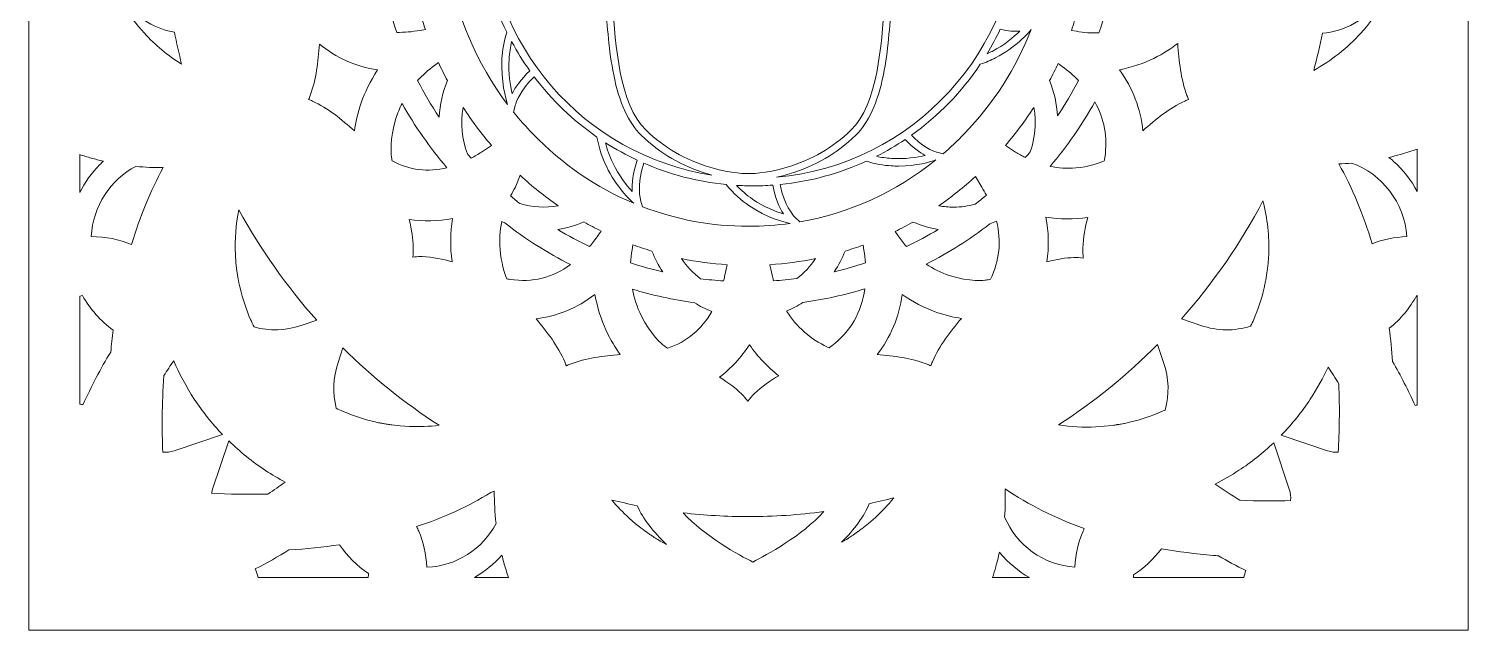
# Model space of a CAD drawing. Header units: millimetres. Extents: x -965 to 732, y -534 to 696.
# Drawn here: x -78.8 to 302.1, y -114.8 to 44.4 of the extents above; entities that cross this region are included whole.
import ezdxf

# ---------------------------------------------------------------- set-up
doc = ezdxf.new("R2010")
doc.units = ezdxf.units.MM
doc.header["$MEASUREMENT"] = 0
doc.layers.add('Layer 9', color=7, linetype='Continuous')

msp = doc.modelspace()

# ---------------------------------------------------------------- linework, layer by layer
at = {"layer": 'Layer 9', "lineweight": 0}
msp.add_lwpolyline([(-78.77, 266.09), (-78.77, -114.82), (302.15, -114.82), (302.15, 266.09), (-78.77, 266.09)], dxfattribs=at)
for points, knots in [([(42.4, 75.29), (42.4, 111.75), (70.25, 141.84), (105.81, 145.37), (103.51, 143.92), (101.75, 141.48), (101.34, 137.95), (101.34, 137.95), (101.34, 134.97), (101.34, 134.97), (99.42, 137.89), (96.26, 139.66), (92.81, 139.66), (87.73, 139.66), (83.27, 135.76), (82.45, 130.59), (82.45, 130.59), (82.45, 130.56), (82.45, 130.56), (82.45, 130.56), (82.45, 79.24), (82.45, 79.24), (80.41, 79.91), (78.28, 80.35), (76.1, 80.56), (70.51, 81.09), (66.34, 80), (63.71, 77.3), (60.48, 73.99), (60.84, 69.54), (60.86, 69.35), (60.86, 69.35), (60.94, 68.51), (60.94, 68.51), (60.94, 68.51), (61.77, 68.51), (61.77, 68.51), (61.89, 68.51), (62.02, 68.53), (62.21, 68.55), (62.99, 68.65), (64.82, 68.89), (66.86, 68), (69.46, 66.87), (71.48, 64.31), (72.84, 60.39), (73.41, 58.74), (73.66, 55.02), (73.94, 50.7), (74.29, 45.28), (74.73, 38.54), (76.01, 32.26), (77.53, 24.77), (79.92, 19.53), (83.31, 16.24), (88.23, 11.46), (94.16, 8.01), (100.93, 5.99), (101.29, 5.88), (101.65, 5.78), (102.01, 5.68), (68.29, 10.9), (42.4, 40.13), (42.4, 75.29)], [0, 0, 0, 0, 1, 1, 1, 2, 2, 2, 3, 3, 3, 4, 4, 4, 5, 5, 5, 6, 6, 6, 7, 7, 7, 8, 8, 8, 9, 9, 9, 10, 10, 10, 11, 11, 11, 12, 12, 12, 13, 13, 13, 14, 14, 14, 15, 15, 15, 16, 16, 16, 17, 17, 17, 18, 18, 18, 19, 19, 19, 20, 20, 20, 21, 21, 21, 21]), ([(183.27, 75.29), (183.27, 38.56), (155.03, 8.32), (119.12, 5.13), (120.19, 5.36), (121.31, 5.64), (122.44, 5.99), (129.21, 8.01), (135.14, 11.46), (140.07, 16.24), (143.45, 19.53), (145.84, 24.77), (147.37, 32.26), (148.65, 38.54), (149.09, 45.28), (149.44, 50.71), (149.72, 55.02), (149.96, 58.74), (150.53, 60.39), (151.9, 64.31), (153.91, 66.87), (156.52, 68), (158.56, 68.89), (160.39, 68.65), (161.17, 68.55), (161.36, 68.53), (161.48, 68.51), (161.6, 68.51), (161.6, 68.51), (162.44, 68.51), (162.44, 68.51), (162.44, 68.51), (162.51, 69.35), (162.51, 69.35), (162.53, 69.54), (162.9, 73.99), (159.66, 77.3), (157.03, 80), (152.86, 81.09), (147.27, 80.56), (145.1, 80.35), (142.96, 79.91), (140.93, 79.24), (140.93, 79.24), (140.93, 130.53), (140.93, 130.53), (140.93, 130.53), (140.92, 130.59), (140.92, 130.59), (140.1, 135.76), (135.65, 139.66), (130.57, 139.66), (127.11, 139.66), (123.95, 137.89), (122.04, 134.97), (122.04, 134.97), (122.04, 137.91), (122.04, 137.91), (122.04, 137.91), (122.03, 137.95), (122.03, 137.95), (121.61, 141.66), (119.69, 144.16), (117.22, 145.58), (154.03, 143.31), (183.27, 112.65), (183.27, 75.29)], [0, 0, 0, 0, 1, 1, 1, 2, 2, 2, 3, 3, 3, 4, 4, 4, 5, 5, 5, 6, 6, 6, 7, 7, 7, 8, 8, 8, 9, 9, 9, 10, 10, 10, 11, 11, 11, 12, 12, 12, 13, 13, 13, 14, 14, 14, 15, 15, 15, 16, 16, 16, 17, 17, 17, 18, 18, 18, 19, 19, 19, 20, 20, 20, 21, 21, 21, 22, 22, 22, 22]), ([(93.33, 70.13), (99.66, 62.85), (102.29, 54.32), (102.29, 54.32), (102.29, 54.39), (102.14, 61.89), (103.19, 68.4), (104.11, 74.13), (106.33, 82.3), (111.69, 88.92), (117.04, 82.3), (119.27, 74.13), (120.19, 68.4), (121.23, 61.9), (121, 54.04), (121, 53.96), (121, 53.96), (122.8, 61.91), (130.04, 70.12), (132.05, 72.4), (137.76, 77.79), (147.44, 78.71), (152.45, 79.18), (156.12, 78.27), (158.35, 76), (160.18, 74.14), (160.59, 71.75), (160.68, 70.48), (158.93, 70.62), (157.29, 70.36), (155.79, 69.71), (152.7, 68.37), (150.35, 65.44), (148.81, 61.01), (148.15, 59.12), (147.91, 55.46), (147.61, 50.83), (146.93, 40.33), (145.89, 24.46), (138.8, 17.58), (134.09, 13.01), (128.41, 9.71), (121.92, 7.77), (116.08, 6.02), (111.87, 6.09), (111.68, 6.1), (111.5, 6.09), (107.3, 6.02), (101.45, 7.77), (94.96, 9.71), (89.29, 13.01), (84.58, 17.58), (77.48, 24.46), (76.45, 40.33), (75.77, 50.83), (75.46, 55.46), (75.23, 59.12), (74.57, 61.01), (73.03, 65.44), (70.68, 68.37), (67.58, 69.71), (66.09, 70.36), (64.45, 70.62), (62.7, 70.48), (62.78, 71.75), (63.2, 74.14), (65.02, 76), (67.25, 78.27), (70.92, 79.18), (75.93, 78.71), (85.71, 77.78), (91.36, 72.4), (93.33, 70.13)], [0, 0, 0, 0, 1, 1, 1, 2, 2, 2, 3, 3, 3, 4, 4, 4, 5, 5, 5, 6, 6, 6, 7, 7, 7, 8, 8, 8, 9, 9, 9, 10, 10, 10, 11, 11, 11, 12, 12, 12, 13, 13, 13, 14, 14, 14, 15, 15, 15, 16, 16, 16, 17, 17, 17, 18, 18, 18, 19, 19, 19, 20, 20, 20, 21, 21, 21, 22, 22, 22, 23, 23, 23, 24, 24, 24, 24]), ([(32.11, 61.63), (32.11, 61.63), (33.28, 62.91), (33.28, 62.91), (33.3, 62.93), (35.33, 65.12), (39.48, 66.43), (39.95, 66.57), (40.42, 66.7), (40.9, 66.81), (41.86, 58.57), (44.21, 50.75), (47.71, 43.59), (46.93, 41.06), (46.57, 38.65), (46.44, 36.54), (46.1, 30.58), (47.46, 25.87), (47.95, 24.39), (39.72, 35.3), (34.31, 48.04), (32.11, 61.63)], [0, 0, 0, 0, 1, 1, 1, 2, 2, 2, 3, 3, 3, 4, 4, 4, 5, 5, 5, 6, 6, 6, 7, 7, 7, 7]), ([(24.61, 49.25), (25.08, 47.56), (25.6, 45.89), (26.17, 44.25), (26.17, 44.25), (24.83, 44.02), (24.83, 44.02), (22.67, 43.64), (20.6, 43.47), (18.63, 43.49), (17.25, 47.48), (16.13, 51.57), (15.27, 55.71), (17.91, 52.94), (21.08, 50.72), (24.61, 49.25)], [0, 0, 0, 0, 1, 1, 1, 2, 2, 2, 3, 3, 3, 4, 4, 4, 5, 5, 5, 5]), ([(204.42, 43.35), (202.47, 43.28), (200.48, 43.41), (198.45, 43.77), (198.45, 43.77), (197.13, 44), (197.13, 44), (197.72, 45.72), (198.27, 47.47), (198.77, 49.25), (202.14, 50.66), (205.19, 52.75), (207.75, 55.35), (206.89, 51.28), (205.78, 47.27), (204.42, 43.35)], [0, 0, 0, 0, 1, 1, 1, 2, 2, 2, 3, 3, 3, 4, 4, 4, 5, 5, 5, 5]), ([(-40.22, 43.53), (-39.66, 40.68), (-39.03, 37.85), (-38.32, 35.04), (-42, 37.37), (-45.31, 40.12), (-48.18, 43.25), (-48.18, 43.25), (-49.77, 45.06), (-49.77, 45.06), (-49.77, 45.06), (-51.15, 46.78), (-51.15, 46.78), (-51.38, 47.1), (-51.61, 47.42), (-51.87, 47.77), (-52.07, 48.04), (-52.27, 48.3), (-52.46, 48.58), (-52.62, 48.82), (-52.78, 49.06), (-52.94, 49.3), (-52.94, 49.3), (-53.04, 49.45), (-53.04, 49.45), (-53.28, 49.8), (-53.5, 50.14), (-53.7, 50.44), (-53.97, 50.88), (-54.23, 51.31), (-54.48, 51.75), (-49.79, 47.08), (-45.02, 44.32), (-40.22, 43.53)], [0, 0, 0, 0, 1, 1, 1, 2, 2, 2, 3, 3, 3, 4, 4, 4, 5, 5, 5, 6, 6, 6, 7, 7, 7, 8, 8, 8, 9, 9, 9, 10, 10, 10, 11, 11, 11, 11]), ([(263.55, 43.31), (269.23, 43.68), (274.87, 46.77), (280.4, 52.55), (280.01, 51.84), (279.6, 51.13), (279.16, 50.42), (278.93, 50.05), (278.69, 49.69), (278.43, 49.3), (278.43, 49.3), (278.4, 49.25), (278.4, 49.25), (278.23, 49), (278.06, 48.75), (277.9, 48.5), (277.71, 48.24), (277.53, 47.98), (277.31, 47.69), (277.31, 47.69), (277.29, 47.66), (277.29, 47.66), (277.05, 47.34), (276.82, 47.02), (276.59, 46.7), (276.59, 46.7), (275.21, 44.96), (275.21, 44.96), (275.21, 44.96), (273.74, 43.27), (273.74, 43.27), (270.16, 39.35), (265.97, 36.04), (261.27, 33.4), (262.14, 36.68), (262.89, 39.98), (263.55, 43.31)], [0, 0, 0, 0, 1, 1, 1, 2, 2, 2, 3, 3, 3, 4, 4, 4, 5, 5, 5, 6, 6, 6, 7, 7, 7, 8, 8, 8, 9, 9, 9, 10, 10, 10, 11, 11, 11, 12, 12, 12, 12]), ([(168.76, 16.6), (166.97, 14.75), (165.11, 13), (163.19, 11.35), (163.19, 11.35), (161.55, 11.75), (161.55, 11.75), (161.52, 11.76), (158.68, 12.48), (155.5, 15.55), (155.26, 15.78), (155.03, 16.03), (154.8, 16.27), (161.95, 21.37), (168.14, 27.74), (173.03, 35.04), (174.51, 35.53), (175.85, 36.12), (177.04, 36.73), (182.3, 39.45), (185.59, 43.12), (186.51, 44.22), (182.5, 34.01), (176.52, 24.63), (168.76, 16.6)], [0, 0, 0, 0, 1, 1, 1, 2, 2, 2, 3, 3, 3, 4, 4, 4, 5, 5, 5, 6, 6, 6, 7, 7, 7, 8, 8, 8, 8]), ([(178.3, 44.31), (180.36, 43.82), (182.12, 43.73), (183.46, 43.79), (181.91, 42.27), (179.41, 40.15), (176.13, 38.46), (175.69, 38.24), (175.25, 38.03), (174.82, 37.83), (176.08, 39.92), (177.25, 42.08), (178.3, 44.31)], [0, 0, 0, 0, 1, 1, 1, 2, 2, 2, 3, 3, 3, 4, 4, 4, 4]), ([(-3.71, 25.32), (-4.04, 25.47), (-4.37, 25.61), (-4.71, 25.75), (-4.56, 26.09), (-4.42, 26.43), (-4.3, 26.78), (-2.69, 31.09), (-2.19, 35.77), (-1.86, 40.4), (2.52, 36.76), (7.77, 34.42), (13.55, 33.54), (9.55, 27.58), (7.99, 21.63), (7.41, 17.39), (3.99, 20.44), (0.4, 23.43), (-3.71, 25.32)], [0, 0, 0, 0, 1, 1, 1, 2, 2, 2, 3, 3, 3, 4, 4, 4, 5, 5, 5, 6, 6, 6, 6]), ([(48.34, 36.42), (48.44, 38.03), (48.66, 39.59), (48.99, 41.09), (50.45, 38.39), (52.06, 35.79), (53.83, 33.31), (51.42, 31.12), (49.97, 28.91), (49.14, 27.25), (48.64, 29.38), (48.12, 32.65), (48.34, 36.42)], [0, 0, 0, 0, 1, 1, 1, 2, 2, 2, 3, 3, 3, 4, 4, 4, 4]), ([(225.27, 40.57), (225.6, 35.89), (226.09, 31.14), (227.72, 26.78), (227.85, 26.43), (227.98, 26.09), (228.13, 25.75), (227.79, 25.61), (227.46, 25.47), (227.14, 25.32), (223.04, 23.44), (219.47, 20.48), (216.06, 17.44), (215.46, 23.24), (213.35, 28.74), (209.85, 33.61), (216.78, 34.9), (221.96, 37.98), (225.27, 40.57)], [0, 0, 0, 0, 1, 1, 1, 2, 2, 2, 3, 3, 3, 4, 4, 4, 5, 5, 5, 6, 6, 6, 6]), ([(29.65, 35.51), (30.39, 33.9), (31.17, 32.3), (32.01, 30.73), (30.74, 27.66), (30.01, 24.41), (29.84, 21.05), (27.75, 24.17), (25.84, 27.4), (24.12, 30.71), (25.43, 32.15), (26.9, 33.49), (28.55, 34.7), (28.55, 34.7), (29.65, 35.51), (29.65, 35.51)], [0, 0, 0, 0, 1, 1, 1, 2, 2, 2, 3, 3, 3, 4, 4, 4, 5, 5, 5, 5]), ([(199, 30.76), (197.34, 27.55), (195.49, 24.41), (193.48, 21.38), (193.28, 24.57), (192.58, 27.73), (191.36, 30.71), (192.15, 32.21), (192.91, 33.74), (193.62, 35.27), (193.62, 35.27), (194.71, 34.46), (194.71, 34.46), (196.31, 33.28), (197.74, 32.05), (199, 30.76)], [0, 0, 0, 0, 1, 1, 1, 2, 2, 2, 3, 3, 3, 4, 4, 4, 5, 5, 5, 5]), ([(54.62, 16.6), (52.83, 18.45), (51.14, 20.37), (49.54, 22.36), (49.54, 22.36), (49.93, 24.06), (49.93, 24.06), (49.94, 24.08), (50.64, 27.03), (53.6, 30.31), (54.05, 30.8), (54.52, 31.27), (55.01, 31.71), (59.65, 25.57), (65.24, 20.19), (71.57, 15.78), (72.1, 12.77), (73.05, 10.16), (74.08, 8.03), (76.71, 2.58), (80.26, -0.82), (81.32, -1.77), (71.45, 2.38), (62.38, 8.57), (54.62, 16.6)], [0, 0, 0, 0, 1, 1, 1, 2, 2, 2, 3, 3, 3, 4, 4, 4, 5, 5, 5, 6, 6, 6, 7, 7, 7, 8, 8, 8, 8]), ([(18.39, 20.66), (18.83, 22.05), (19.36, 23.39), (20, 24.66), (23.37, 18.65), (27.36, 12.94), (31.89, 7.66), (26.85, 6.42), (21.99, 7.02), (17.4, 9.45), (17.32, 9.88), (17.25, 10.27), (17.2, 10.65), (17.2, 10.65), (17.2, 10.65), (17.2, 10.65), (17.14, 11.09), (16.66, 15.17), (18.39, 20.66)], [0, 0, 0, 0, 1, 1, 1, 2, 2, 2, 3, 3, 3, 4, 4, 4, 5, 5, 5, 6, 6, 6, 6]), ([(43.7, 13.52), (43.7, 13.52), (41.05, 11.8), (41.05, 11.8), (40.14, 11.21), (39.23, 10.68), (38.31, 10.19), (37.99, 10.55), (37.66, 10.92), (37.34, 11.29), (35.84, 15.2), (35.44, 19.47), (36.18, 23.6), (38.46, 20.08), (40.98, 16.7), (43.7, 13.52)], [0, 0, 0, 0, 1, 1, 1, 2, 2, 2, 3, 3, 3, 4, 4, 4, 5, 5, 5, 5]), ([(187.21, 23.63), (187.45, 22.29), (187.57, 20.92), (187.57, 19.53), (187.57, 16.91), (187.12, 14.31), (186.26, 11.87), (185.81, 11.35), (185.37, 10.84), (184.91, 10.33), (184.05, 10.78), (183.2, 11.27), (182.37, 11.8), (182.37, 11.8), (179.69, 13.54), (179.69, 13.54), (182.42, 16.73), (184.94, 20.1), (187.21, 23.63)], [0, 0, 0, 0, 1, 1, 1, 2, 2, 2, 3, 3, 3, 4, 4, 4, 5, 5, 5, 6, 6, 6, 6]), ([(198.31, 7.61), (196.02, 7.42), (193.73, 7.55), (191.5, 8), (196.02, 13.31), (199.99, 19.05), (203.34, 25.09), (205.85, 20.65), (206.74, 15.73), (206, 10.37), (205.96, 10.08), (205.91, 9.77), (205.85, 9.45), (204.31, 8.78), (201.71, 7.89), (198.31, 7.61)], [0, 0, 0, 0, 1, 1, 1, 2, 2, 2, 3, 3, 3, 4, 4, 4, 5, 5, 5, 5]), ([(80.9, 1.39), (79.43, 2.99), (77.38, 5.58), (75.75, 8.98), (74.92, 10.72), (74.27, 12.49), (73.82, 14.28), (76.51, 12.55), (79.33, 11), (82.24, 9.64), (81.03, 6.24), (80.82, 3.37), (80.9, 1.39)], [0, 0, 0, 0, 1, 1, 1, 2, 2, 2, 3, 3, 3, 4, 4, 4, 4]), ([(158.45, 10.93), (156.38, 10.41), (153.19, 9.87), (149.52, 10.11), (148.16, 10.2), (146.84, 10.39), (145.55, 10.67), (148.19, 12.01), (150.73, 13.5), (153.17, 15.14), (155.09, 13.03), (156.99, 11.72), (158.45, 10.93)], [0, 0, 0, 0, 1, 1, 1, 2, 2, 2, 3, 3, 3, 4, 4, 4, 4]), ([(288.65, 1.33), (287.06, 4.34), (284.95, 7.06), (282.4, 9.34), (281.99, 9.7), (281.57, 10.06), (281.14, 10.39), (282.18, 10.63), (283.2, 10.89), (284.21, 11.17), (285.68, 11.57), (287.17, 12.04), (288.65, 12.55), (288.65, 12.55), (288.65, 1.33), (288.65, 1.33)], [0, 0, 0, 0, 1, 1, 1, 2, 2, 2, 3, 3, 3, 4, 4, 4, 5, 5, 5, 5]), ([(-65.27, 11.12), (-64.26, 10.79), (-63.25, 10.48), (-62.25, 10.21), (-62.25, 10.21), (-62.25, 10.21), (-62.25, 10.21), (-61.2, 9.91), (-60.11, 9.64), (-59.02, 9.4), (-59.34, 9.1), (-59.66, 8.8), (-59.97, 8.48), (-62.15, 6.28), (-63.93, 3.77), (-65.27, 1.05), (-65.27, 1.05), (-65.27, 11.12), (-65.27, 11.12)], [0, 0, 0, 0, 1, 1, 1, 2, 2, 2, 3, 3, 3, 4, 4, 4, 5, 5, 5, 6, 6, 6, 6]), ([(-62.25, -10.58), (-61.78, -2.45), (-57.1, 4.52), (-50.43, 8.01), (-47.99, 7.77), (-45.57, 7.67), (-43.18, 7.7), (-46.54, 1.54), (-49.35, -5.28), (-51.59, -12.7), (-54.8, -11.31), (-58.38, -10.6), (-62.25, -10.58)], [0, 0, 0, 0, 1, 1, 1, 2, 2, 2, 3, 3, 3, 4, 4, 4, 4]), ([(83.64, -2.69), (83.64, -2.69), (83.13, -0.97), (83.13, -0.97), (83.11, -0.91), (82.01, 3.07), (84.02, 8.83), (90.8, 5.88), (98.11, 3.94), (105.76, 3.19), (107.71, 0.79), (109.83, -1.02), (111.8, -2.37), (116.6, -5.65), (121.22, -6.78), (122.71, -7.08), (119.09, -7.59), (115.41, -7.86), (111.69, -7.86), (101.96, -7.86), (92.5, -6.08), (83.64, -2.69)], [0, 0, 0, 0, 1, 1, 1, 2, 2, 2, 3, 3, 3, 4, 4, 4, 5, 5, 5, 6, 6, 6, 7, 7, 7, 7]), ([(125.23, -6.69), (125.23, -6.69), (123.99, -5.48), (123.99, -5.48), (123.97, -5.46), (121.86, -3.36), (120.59, 0.94), (120.37, 1.69), (120.19, 2.45), (120.06, 3.21), (128.12, 4.01), (135.8, 6.14), (142.88, 9.38), (145.25, 8.62), (147.5, 8.27), (149.48, 8.14), (150.12, 8.1), (150.75, 8.08), (151.35, 8.08), (156.21, 8.08), (159.95, 9.25), (161.22, 9.7), (150.68, 1.19), (138.36, -4.41), (125.23, -6.69)], [0, 0, 0, 0, 1, 1, 1, 2, 2, 2, 3, 3, 3, 4, 4, 4, 5, 5, 5, 6, 6, 6, 7, 7, 7, 8, 8, 8, 8]), ([(267.89, 8.68), (269.01, 8.72), (270.14, 8.78), (271.28, 8.87), (279.32, 6.05), (285.27, -1.57), (285.94, -10.6), (282.62, -10.71), (279.53, -11.35), (276.7, -12.51), (274.41, -4.74), (271.46, 2.34), (267.89, 8.68)], [0, 0, 0, 0, 1, 1, 1, 2, 2, 2, 3, 3, 3, 4, 4, 4, 4]), ([(50.01, 2.53), (50.01, 2.53), (50.14, 2.76), (50.14, 2.76), (50.14, 2.76), (51.28, 5.64), (51.28, 5.64), (54.44, 2.72), (57.79, 0.02), (61.29, -2.41), (57.93, -3.04), (54.47, -2.84), (51.21, -1.85), (50.37, -1.19), (49.53, -0.51), (48.71, 0.17), (49.11, 0.97), (49.54, 1.76), (50.01, 2.53)], [0, 0, 0, 0, 1, 1, 1, 2, 2, 2, 3, 3, 3, 4, 4, 4, 5, 5, 5, 6, 6, 6, 6]), ([(174.63, 0.37), (173.67, -0.43), (172.69, -1.22), (171.69, -2), (169.85, -2.52), (167.93, -2.79), (166, -2.79), (164.67, -2.79), (163.36, -2.67), (162.07, -2.42), (165.44, -0.08), (168.68, 2.51), (171.74, 5.31), (171.74, 5.31), (173.42, 2.54), (173.42, 2.54), (173.85, 1.82), (174.26, 1.1), (174.63, 0.37)], [0, 0, 0, 0, 1, 1, 1, 2, 2, 2, 3, 3, 3, 4, 4, 4, 5, 5, 5, 6, 6, 6, 6]), ([(112.83, 2.85), (114.61, 2.85), (116.37, 2.92), (118.12, 3.04), (118.73, -0.42), (119.9, -2.95), (120.91, -4.59), (118.87, -3.96), (115.84, -2.78), (112.79, -0.68), (111.19, 0.41), (109.76, 1.64), (108.49, 2.98), (109.93, 2.9), (111.38, 2.85), (112.83, 2.85)], [0, 0, 0, 0, 1, 1, 1, 2, 2, 2, 3, 3, 3, 4, 4, 4, 5, 5, 5, 5]), ([(-23.19, -3.48), (-17.42, -13.98), (-10.51, -23.78), (-2.58, -32.73), (-2.58, -32.73), (-6.7, -34.1), (-6.7, -34.1), (-10.96, -35.52), (-15.04, -35.66), (-19.15, -34.52), (-19.48, -33.86), (-19.79, -33.19), (-20.1, -32.5), (-21.23, -29.96), (-22.16, -27.16), (-22.87, -24.19), (-22.97, -23.74), (-23.06, -23.3), (-23.16, -22.81), (-23.22, -22.52), (-23.28, -22.23), (-23.34, -21.94), (-23.39, -21.62), (-23.44, -21.31), (-23.5, -20.95), (-23.5, -20.95), (-23.5, -20.9), (-23.5, -20.9), (-23.56, -20.51), (-23.62, -20.13), (-23.68, -19.75), (-23.68, -19.75), (-23.94, -17.57), (-23.94, -17.57), (-23.94, -17.57), (-24.09, -15.32), (-24.09, -15.32), (-24.27, -11.36), (-23.97, -7.39), (-23.19, -3.48)], [0, 0, 0, 0, 1, 1, 1, 2, 2, 2, 3, 3, 3, 4, 4, 4, 5, 5, 5, 6, 6, 6, 7, 7, 7, 8, 8, 8, 9, 9, 9, 10, 10, 10, 11, 11, 11, 12, 12, 12, 13, 13, 13, 13]), ([(247.84, -1.1), (249.04, -5.77), (249.54, -10.5), (249.35, -15.19), (249.35, -15.19), (249.19, -17.59), (249.19, -17.59), (249.19, -17.59), (248.94, -19.76), (248.94, -19.76), (248.88, -20.15), (248.82, -20.54), (248.76, -20.93), (248.76, -20.93), (248.74, -21.05), (248.74, -21.05), (248.7, -21.35), (248.65, -21.65), (248.6, -21.95), (248.54, -22.24), (248.48, -22.54), (248.4, -22.94), (248.32, -23.36), (248.24, -23.77), (248.16, -24.13), (247.45, -27.14), (246.52, -29.96), (245.4, -32.51), (245.13, -33.11), (244.85, -33.7), (244.57, -34.29), (240.19, -35.67), (235.86, -35.61), (231.35, -34.1), (231.35, -34.1), (226.24, -32.4), (226.24, -32.4), (234.66, -22.86), (241.9, -12.38), (247.84, -1.1)], [0, 0, 0, 0, 1, 1, 1, 2, 2, 2, 3, 3, 3, 4, 4, 4, 5, 5, 5, 6, 6, 6, 7, 7, 7, 8, 8, 8, 9, 9, 9, 10, 10, 10, 11, 11, 11, 12, 12, 12, 13, 13, 13, 13]), ([(33.23, -17.23), (30.85, -16.57), (28.11, -15.97), (25.34, -15.9), (25.19, -15.89), (25.04, -15.89), (24.89, -15.89), (24.21, -15.89), (23.53, -15.93), (22.84, -16.02), (22.95, -15.15), (22.99, -14.28), (22.97, -13.43), (22.91, -11.23), (22.57, -8.84), (21.89, -6.04), (25.65, -6.64), (29.49, -6.55), (33.36, -5.77), (32.78, -9.57), (32.73, -13.4), (33.23, -17.23)], [0, 0, 0, 0, 1, 1, 1, 2, 2, 2, 3, 3, 3, 4, 4, 4, 5, 5, 5, 6, 6, 6, 7, 7, 7, 7]), ([(48.6, -21.93), (48.33, -21.89), (48.04, -21.84), (47.75, -21.78), (47.1, -20.19), (46.22, -17.49), (45.95, -13.95), (45.76, -11.48), (45.91, -9.03), (46.39, -6.63), (46.66, -6.75), (46.93, -6.86), (47.21, -6.97), (52.65, -11.21), (58.48, -14.91), (64.61, -17.99), (59.87, -21.48), (54.51, -22.81), (48.6, -21.93)], [0, 0, 0, 0, 1, 1, 1, 2, 2, 2, 3, 3, 3, 4, 4, 4, 5, 5, 5, 6, 6, 6, 6]), ([(68.15, -6.72), (69.63, -7.56), (71.15, -8.37), (72.67, -9.12), (72.67, -9.12), (71.88, -10.25), (71.88, -10.25), (71.16, -11.31), (70.41, -12.29), (69.63, -13.21), (66.76, -11.85), (63.94, -10.34), (61.2, -8.7), (63.59, -8.35), (65.93, -7.69), (68.15, -6.72)], [0, 0, 0, 0, 1, 1, 1, 2, 2, 2, 3, 3, 3, 4, 4, 4, 5, 5, 5, 5]), ([(155.21, -6.73), (157.37, -7.68), (159.61, -8.33), (161.92, -8.69), (159.17, -10.33), (156.34, -11.85), (153.46, -13.21), (152.68, -12.32), (151.95, -11.38), (151.26, -10.37), (151.26, -10.37), (150.48, -9.23), (150.48, -9.23), (152.07, -8.45), (153.65, -7.62), (155.21, -6.73)], [0, 0, 0, 0, 1, 1, 1, 2, 2, 2, 3, 3, 3, 4, 4, 4, 5, 5, 5, 5]), ([(174.51, -22.11), (174.33, -22.14), (170.23, -22.7), (164.83, -20.88), (162.64, -20.15), (160.6, -19.14), (158.72, -17.87), (164.64, -14.88), (170.28, -11.32), (175.56, -7.23), (176.15, -7.01), (176.74, -6.76), (177.31, -6.5), (178.65, -11.85), (178.11, -17.02), (175.71, -21.89), (175.28, -21.99), (174.88, -22.06), (174.51, -22.11)], [0, 0, 0, 0, 1, 1, 1, 2, 2, 2, 3, 3, 3, 4, 4, 4, 5, 5, 5, 6, 6, 6, 6]), ([(200.28, -16.27), (199.44, -16.17), (198.61, -16.13), (197.78, -16.15), (195.66, -16.2), (193.36, -16.56), (190.66, -17.26), (191.23, -13.37), (191.14, -9.41), (190.4, -5.42), (194.06, -6.02), (197.76, -6.07), (201.45, -5.56), (200.81, -8), (200.24, -10.83), (200.17, -13.69), (200.14, -14.54), (200.18, -15.4), (200.28, -16.27)], [0, 0, 0, 0, 1, 1, 1, 2, 2, 2, 3, 3, 3, 4, 4, 4, 5, 5, 5, 6, 6, 6, 6]), ([(80.88, -14.12), (80.88, -14.12), (81.11, -12.75), (81.11, -12.75), (82.75, -13.36), (84.44, -13.92), (86.13, -14.43), (86.9, -16.39), (87.88, -18.24), (89.03, -19.95), (86.16, -19.28), (83.3, -18.48), (80.5, -17.55), (80.57, -16.42), (80.69, -15.28), (80.88, -14.12)], [0, 0, 0, 0, 1, 1, 1, 2, 2, 2, 3, 3, 3, 4, 4, 4, 5, 5, 5, 5]), ([(142.65, -17.54), (139.94, -18.44), (137.18, -19.22), (134.39, -19.88), (135.52, -18.18), (136.48, -16.36), (137.24, -14.44), (138.85, -13.95), (140.46, -13.41), (142.03, -12.84), (142.03, -12.84), (142.25, -14.21), (142.25, -14.21), (142.43, -15.35), (142.56, -16.45), (142.65, -17.54)], [0, 0, 0, 0, 1, 1, 1, 2, 2, 2, 3, 3, 3, 4, 4, 4, 5, 5, 5, 5]), ([(106.08, -18.02), (106.08, -18.02), (105.38, -21.19), (105.38, -21.19), (105.29, -21.57), (105.2, -21.95), (105.11, -22.32), (103.04, -22.19), (100.98, -21.99), (98.95, -21.73), (97.02, -20.26), (95.32, -18.47), (93.94, -16.41), (97.94, -17.22), (102, -17.76), (106.08, -18.02)], [0, 0, 0, 0, 1, 1, 1, 2, 2, 2, 3, 3, 3, 4, 4, 4, 5, 5, 5, 5]), ([(118.31, -22.3), (118.22, -21.93), (118.13, -21.56), (118.04, -21.19), (118.04, -21.19), (117.34, -18.02), (117.34, -18.02), (121.41, -17.76), (125.46, -17.22), (129.44, -16.41), (128.08, -18.45), (126.4, -20.23), (124.48, -21.69), (122.45, -21.96), (120.39, -22.16), (118.31, -22.3)], [0, 0, 0, 0, 1, 1, 1, 2, 2, 2, 3, 3, 3, 4, 4, 4, 5, 5, 5, 5]), ([(-57.08, -41.15), (-59.76, -45.54), (-62.22, -50.21), (-64.44, -55.1), (-64.72, -55.04), (-64.99, -54.99), (-65.27, -54.94), (-65.27, -54.94), (-65.27, -26.32), (-65.27, -26.32), (-65.03, -26.28), (-64.79, -26.25), (-64.55, -26.22), (-62.54, -29.8), (-59.78, -32.93), (-56.41, -35.35), (-56.67, -37.29), (-56.89, -39.24), (-57.08, -41.15)], [0, 0, 0, 0, 1, 1, 1, 2, 2, 2, 3, 3, 3, 4, 4, 4, 5, 5, 5, 6, 6, 6, 6]), ([(63.49, -44.8), (63.36, -44.45), (63.22, -44.11), (63.08, -43.77), (61.26, -39.54), (58.4, -35.86), (55.47, -32.34), (61.06, -31.71), (66.37, -29.52), (71.06, -25.91), (72.31, -33.07), (75.28, -38.42), (77.77, -41.84), (73.26, -42.19), (68.69, -42.7), (64.48, -44.37), (64.15, -44.51), (63.82, -44.65), (63.49, -44.8)], [0, 0, 0, 0, 1, 1, 1, 2, 2, 2, 3, 3, 3, 4, 4, 4, 5, 5, 5, 6, 6, 6, 6]), ([(89.3, -39.44), (88.95, -39.17), (85.82, -36.63), (83.29, -31.49), (82.19, -29.25), (81.42, -26.92), (80.96, -24.51), (86.29, -26.13), (91.79, -27.33), (97.35, -28.08), (98.81, -29), (100.35, -29.79), (101.96, -30.43), (99.24, -35.2), (95.32, -38.47), (90.28, -40.15), (89.92, -39.9), (89.59, -39.67), (89.3, -39.44)], [0, 0, 0, 0, 1, 1, 1, 2, 2, 2, 3, 3, 3, 4, 4, 4, 5, 5, 5, 6, 6, 6, 6]), ([(133.05, -40.03), (131.5, -39.38), (129.05, -38.11), (126.45, -35.82), (124.62, -34.2), (123.04, -32.35), (121.74, -30.3), (123.25, -29.68), (124.71, -28.91), (126.08, -28.03), (131.65, -27.26), (137.14, -26.05), (142.48, -24.41), (141.61, -30.62), (138.7, -35.68), (133.76, -39.5), (133.54, -39.67), (133.3, -39.85), (133.05, -40.03)], [0, 0, 0, 0, 1, 1, 1, 2, 2, 2, 3, 3, 3, 4, 4, 4, 5, 5, 5, 6, 6, 6, 6]), ([(160.34, -43.77), (160.2, -44.11), (160.06, -44.45), (159.93, -44.8), (159.6, -44.65), (159.27, -44.51), (158.94, -44.37), (154.76, -42.71), (150.22, -42.2), (145.73, -41.85), (149.26, -37.31), (151.52, -31.88), (152.37, -25.89), (158.15, -30.04), (163.92, -31.65), (168.02, -32.25), (165.07, -35.79), (162.18, -39.5), (160.34, -43.77)], [0, 0, 0, 0, 1, 1, 1, 2, 2, 2, 3, 3, 3, 4, 4, 4, 5, 5, 5, 6, 6, 6, 6]), ([(288.65, -55.19), (288.47, -55.24), (288.29, -55.28), (288.11, -55.33), (286.28, -51.27), (284.28, -47.36), (282.13, -43.65), (281.92, -40.71), (281.63, -37.75), (281.27, -34.84), (284.28, -32.44), (286.72, -29.48), (288.52, -26.15), (288.56, -26.15), (288.61, -26.15), (288.65, -26.16), (288.65, -26.16), (288.65, -55.19), (288.65, -55.19)], [0, 0, 0, 0, 1, 1, 1, 2, 2, 2, 3, 3, 3, 4, 4, 4, 5, 5, 5, 6, 6, 6, 6]), ([(19.53, -60.72), (19.53, -60.72), (17.32, -60.46), (17.32, -60.46), (16.93, -60.4), (16.54, -60.34), (16.13, -60.28), (16.13, -60.28), (16.05, -60.27), (16.05, -60.27), (15.74, -60.22), (15.42, -60.17), (15.1, -60.12), (14.83, -60.06), (14.56, -60.01), (14.27, -59.95), (14.27, -59.95), (14.13, -59.93), (14.13, -59.93), (13.69, -59.84), (13.26, -59.75), (12.88, -59.67), (9.83, -58.95), (6.97, -58.01), (4.39, -56.87), (3.78, -56.6), (3.18, -56.33), (2.6, -56.04), (1.55, -52.04), (1.71, -48.06), (3.1, -43.9), (3.1, -43.9), (4.37, -40.08), (4.37, -40.08), (12.16, -47.82), (20.69, -54.69), (29.81, -60.56), (27.18, -60.88), (24.54, -60.98), (21.95, -60.87), (21.95, -60.87), (19.53, -60.72), (19.53, -60.72)], [0, 0, 0, 0, 1, 1, 1, 2, 2, 2, 3, 3, 3, 4, 4, 4, 5, 5, 5, 6, 6, 6, 7, 7, 7, 8, 8, 8, 9, 9, 9, 10, 10, 10, 11, 11, 11, 12, 12, 12, 13, 13, 13, 14, 14, 14, 14]), ([(111.95, -39.24), (114.13, -42.34), (116.72, -45.08), (119.68, -47.43), (117.55, -48.69), (115.2, -50.28), (113.2, -52.25), (112.6, -52.83), (112.04, -53.47), (111.51, -54.16), (110.99, -53.47), (110.43, -52.83), (109.83, -52.24), (108.29, -50.73), (106.42, -49.29), (104.03, -47.81), (107.09, -45.48), (109.75, -42.61), (111.95, -39.24)], [0, 0, 0, 0, 1, 1, 1, 2, 2, 2, 3, 3, 3, 4, 4, 4, 5, 5, 5, 6, 6, 6, 6]), ([(211.18, -60.04), (211.18, -60.04), (210.99, -60.07), (210.99, -60.07), (210.75, -60.12), (210.51, -60.17), (210.26, -60.22), (209.94, -60.28), (209.61, -60.33), (209.26, -60.38), (209.26, -60.38), (209.19, -60.39), (209.19, -60.39), (208.8, -60.45), (208.42, -60.51), (208.04, -60.57), (208.04, -60.57), (205.82, -60.83), (205.82, -60.83), (205.82, -60.83), (203.56, -60.99), (203.56, -60.99), (200.28, -61.14), (196.99, -60.96), (193.72, -60.46), (203.15, -54.37), (211.95, -47.21), (219.95, -39.13), (219.95, -39.13), (221.54, -43.9), (221.54, -43.9), (222.98, -48.21), (223.1, -52.35), (221.92, -56.51), (221.61, -56.66), (221.29, -56.8), (220.97, -56.94), (218.4, -58.09), (215.56, -59.03), (212.54, -59.75), (212.11, -59.85), (211.67, -59.94), (211.18, -60.04)], [0, 0, 0, 0, 1, 1, 1, 2, 2, 2, 3, 3, 3, 4, 4, 4, 5, 5, 5, 6, 6, 6, 7, 7, 7, 8, 8, 8, 9, 9, 9, 10, 10, 10, 11, 11, 11, 12, 12, 12, 13, 13, 13, 14, 14, 14, 14]), ([(-40.29, -67.29), (-41.35, -67.64), (-42.35, -67.77), (-43.33, -67.69), (-43.54, -61.98), (-43.55, -54.99), (-43.02, -47.41), (-42.17, -46.07), (-41.3, -44.76), (-40.41, -43.49), (-38.94, -46.92), (-37.12, -50.33), (-34.97, -53.64), (-32.81, -56.92), (-30.31, -60.06), (-27.5, -63.02), (-27.5, -63.02), (-40.29, -67.29), (-40.29, -67.29), (-40.29, -67.29), (-40.29, -67.29), (-40.29, -67.29)], [0, 0, 0, 0, 1, 1, 1, 2, 2, 2, 3, 3, 3, 4, 4, 4, 5, 5, 5, 6, 6, 6, 7, 7, 7, 7]), ([(267.76, -67.69), (266.84, -67.75), (265.92, -67.62), (264.93, -67.29), (264.93, -67.29), (252.68, -63.2), (252.68, -63.2), (255.54, -60.22), (258.12, -57.01), (260.36, -53.63), (262.17, -50.86), (263.75, -48.01), (265.09, -45.12), (266.05, -46.56), (266.99, -48.04), (267.89, -49.55), (268.17, -56.21), (268.05, -62.41), (267.76, -67.69)], [0, 0, 0, 0, 1, 1, 1, 2, 2, 2, 3, 3, 3, 4, 4, 4, 5, 5, 5, 6, 6, 6, 6]), ([(-30.39, -78.54), (-30.32, -78.18), (-30.24, -77.83), (-30.12, -77.46), (-30.12, -77.46), (-25.86, -64.69), (-25.86, -64.69), (-22.83, -67.61), (-19.56, -70.25), (-16.11, -72.52), (-14.41, -73.63), (-12.67, -74.66), (-10.91, -75.6), (-12.39, -76.68), (-13.92, -77.74), (-15.48, -78.75), (-20.9, -78.92), (-25.97, -78.79), (-30.39, -78.54)], [0, 0, 0, 0, 1, 1, 1, 2, 2, 2, 3, 3, 3, 4, 4, 4, 5, 5, 5, 6, 6, 6, 6]), ([(255.16, -80.51), (251.15, -80.63), (246.58, -80.63), (241.68, -80.39), (239.44, -79.04), (237.26, -77.6), (235.18, -76.11), (237.3, -75.03), (239.41, -73.81), (241.47, -72.48), (244.68, -70.37), (247.76, -67.93), (250.67, -65.19), (250.67, -65.19), (254.76, -77.46), (254.76, -77.46), (255.13, -78.55), (255.26, -79.53), (255.16, -80.51)], [0, 0, 0, 0, 1, 1, 1, 2, 2, 2, 3, 3, 3, 4, 4, 4, 5, 5, 5, 6, 6, 6, 6]), ([(24.42, -88.58), (24.24, -88.19), (24.05, -87.79), (23.85, -87.39), (31.01, -85.02), (37.57, -82.01), (43.48, -78.39), (43.8, -78.26), (44.11, -78.12), (44.42, -77.99), (44.39, -80.81), (44.55, -83.68), (44.9, -86.55), (41.3, -93.28), (34.45, -97.9), (26.56, -98.11), (26.4, -94.63), (25.68, -91.43), (24.42, -88.58)], [0, 0, 0, 0, 1, 1, 1, 2, 2, 2, 3, 3, 3, 4, 4, 4, 5, 5, 5, 6, 6, 6, 6]), ([(145.27, -84.96), (145.27, -84.96), (143.45, -86.55), (143.45, -86.55), (143.45, -86.55), (141.72, -87.93), (141.72, -87.93), (141.4, -88.16), (141.08, -88.39), (140.73, -88.65), (140.73, -88.65), (140.65, -88.71), (140.65, -88.71), (140.41, -88.89), (140.16, -89.07), (139.92, -89.25), (139.68, -89.4), (139.44, -89.56), (139.18, -89.74), (139.18, -89.74), (139.04, -89.83), (139.04, -89.83), (138.69, -90.06), (138.34, -90.3), (138.04, -90.49), (137.45, -90.85), (136.87, -91.19), (136.29, -91.52), (139.73, -88.16), (142.2, -84.74), (143.66, -81.31), (145.83, -80.84), (147.99, -80.33), (150.14, -79.76), (148.63, -81.62), (147, -83.37), (145.27, -84.96)], [0, 0, 0, 0, 1, 1, 1, 2, 2, 2, 3, 3, 3, 4, 4, 4, 5, 5, 5, 6, 6, 6, 7, 7, 7, 8, 8, 8, 9, 9, 9, 10, 10, 10, 11, 11, 11, 12, 12, 12, 12]), ([(200.23, -88.58), (198.97, -91.42), (198.25, -94.62), (198.09, -98.1), (189.77, -97.66), (182.68, -92.34), (179.46, -84.85), (179.65, -82.35), (179.7, -79.85), (179.6, -77.39), (185.82, -81.61), (192.83, -85.12), (200.55, -87.89), (200.44, -88.12), (200.33, -88.35), (200.23, -88.58)], [0, 0, 0, 0, 1, 1, 1, 2, 2, 2, 3, 3, 3, 4, 4, 4, 5, 5, 5, 5]), ([(87.32, -90.59), (86.95, -90.36), (86.58, -90.11), (86.19, -89.86), (86.19, -89.86), (86.14, -89.82), (86.14, -89.82), (85.88, -89.65), (85.63, -89.48), (85.37, -89.31), (85.09, -89.12), (84.82, -88.91), (84.52, -88.7), (84.52, -88.7), (84.47, -88.66), (84.47, -88.66), (84.17, -88.44), (83.87, -88.22), (83.56, -88), (83.56, -88), (81.82, -86.62), (81.82, -86.62), (81.82, -86.62), (80.11, -85.13), (80.11, -85.13), (78.48, -83.64), (76.95, -82.04), (75.53, -80.34), (77.75, -80.89), (79.99, -81.39), (82.24, -81.84), (83.82, -85.3), (86.43, -88.75), (90.03, -92.15), (89.12, -91.66), (88.22, -91.14), (87.32, -90.59)], [0, 0, 0, 0, 1, 1, 1, 2, 2, 2, 3, 3, 3, 4, 4, 4, 5, 5, 5, 6, 6, 6, 7, 7, 7, 8, 8, 8, 9, 9, 9, 10, 10, 10, 11, 11, 11, 12, 12, 12, 12]), ([(112.84, -96.77), (109.31, -94.98), (100.15, -89.98), (94.36, -83.73), (100.1, -84.39), (105.88, -84.73), (111.69, -84.73), (118.37, -84.73), (125.03, -84.29), (131.6, -83.41), (125.85, -89.81), (116.45, -94.94), (112.84, -96.77)], [0, 0, 0, 0, 1, 1, 1, 2, 2, 2, 3, 3, 3, 4, 4, 4, 4]), ([(11.06, -100.86), (11.06, -100.86), (-18.1, -100.86), (-18.1, -100.86), (-18.3, -100.07), (-18.54, -99.31), (-18.83, -98.6), (-15.76, -97.02), (-12.78, -95.34), (-9.93, -93.56), (-5.36, -93.28), (-0.87, -92.82), (3.43, -92.18), (5.51, -95.23), (8.13, -97.81), (11.11, -99.79), (11.11, -100.14), (11.09, -100.5), (11.06, -100.86)], [0, 0, 0, 0, 1, 1, 1, 2, 2, 2, 3, 3, 3, 4, 4, 4, 5, 5, 5, 6, 6, 6, 6]), ([(39.15, -100.86), (41.86, -99.33), (44.32, -97.33), (46.43, -94.93), (46.59, -95.58), (46.75, -96.23), (46.93, -96.87), (47.3, -98.19), (47.71, -99.52), (48.17, -100.86), (48.17, -100.86), (39.15, -100.86), (39.15, -100.86)], [0, 0, 0, 0, 1, 1, 1, 2, 2, 2, 3, 3, 3, 4, 4, 4, 4]), ([(176.28, -100.86), (176.59, -99.9), (176.88, -98.95), (177.14, -98.02), (177.14, -98.02), (177.14, -98.02), (177.14, -98.02), (177.49, -96.76), (177.8, -95.46), (178.08, -94.15), (178.14, -94.21), (178.19, -94.28), (178.24, -94.34), (180.45, -97.01), (183.1, -99.21), (186.03, -100.86), (186.03, -100.86), (176.28, -100.86), (176.28, -100.86)], [0, 0, 0, 0, 1, 1, 1, 2, 2, 2, 3, 3, 3, 4, 4, 4, 5, 5, 5, 6, 6, 6, 6]), ([(242.75, -100.86), (242.75, -100.86), (213.58, -100.86), (213.58, -100.86), (213.56, -100.63), (213.55, -100.39), (213.54, -100.16), (216.37, -98.37), (218.9, -96.03), (220.99, -93.24), (225.4, -94.01), (230.01, -94.6), (234.71, -95), (235.16, -95.04), (235.6, -95.08), (236.05, -95.11), (238.39, -96.49), (240.82, -97.8), (243.3, -99.05), (243.09, -99.63), (242.9, -100.24), (242.75, -100.86)], [0, 0, 0, 0, 1, 1, 1, 2, 2, 2, 3, 3, 3, 4, 4, 4, 5, 5, 5, 6, 6, 6, 7, 7, 7, 7])]:
    msp.add_open_spline(points, degree=3, knots=knots, dxfattribs=at)

doc.saveas('drawing.dxf')
